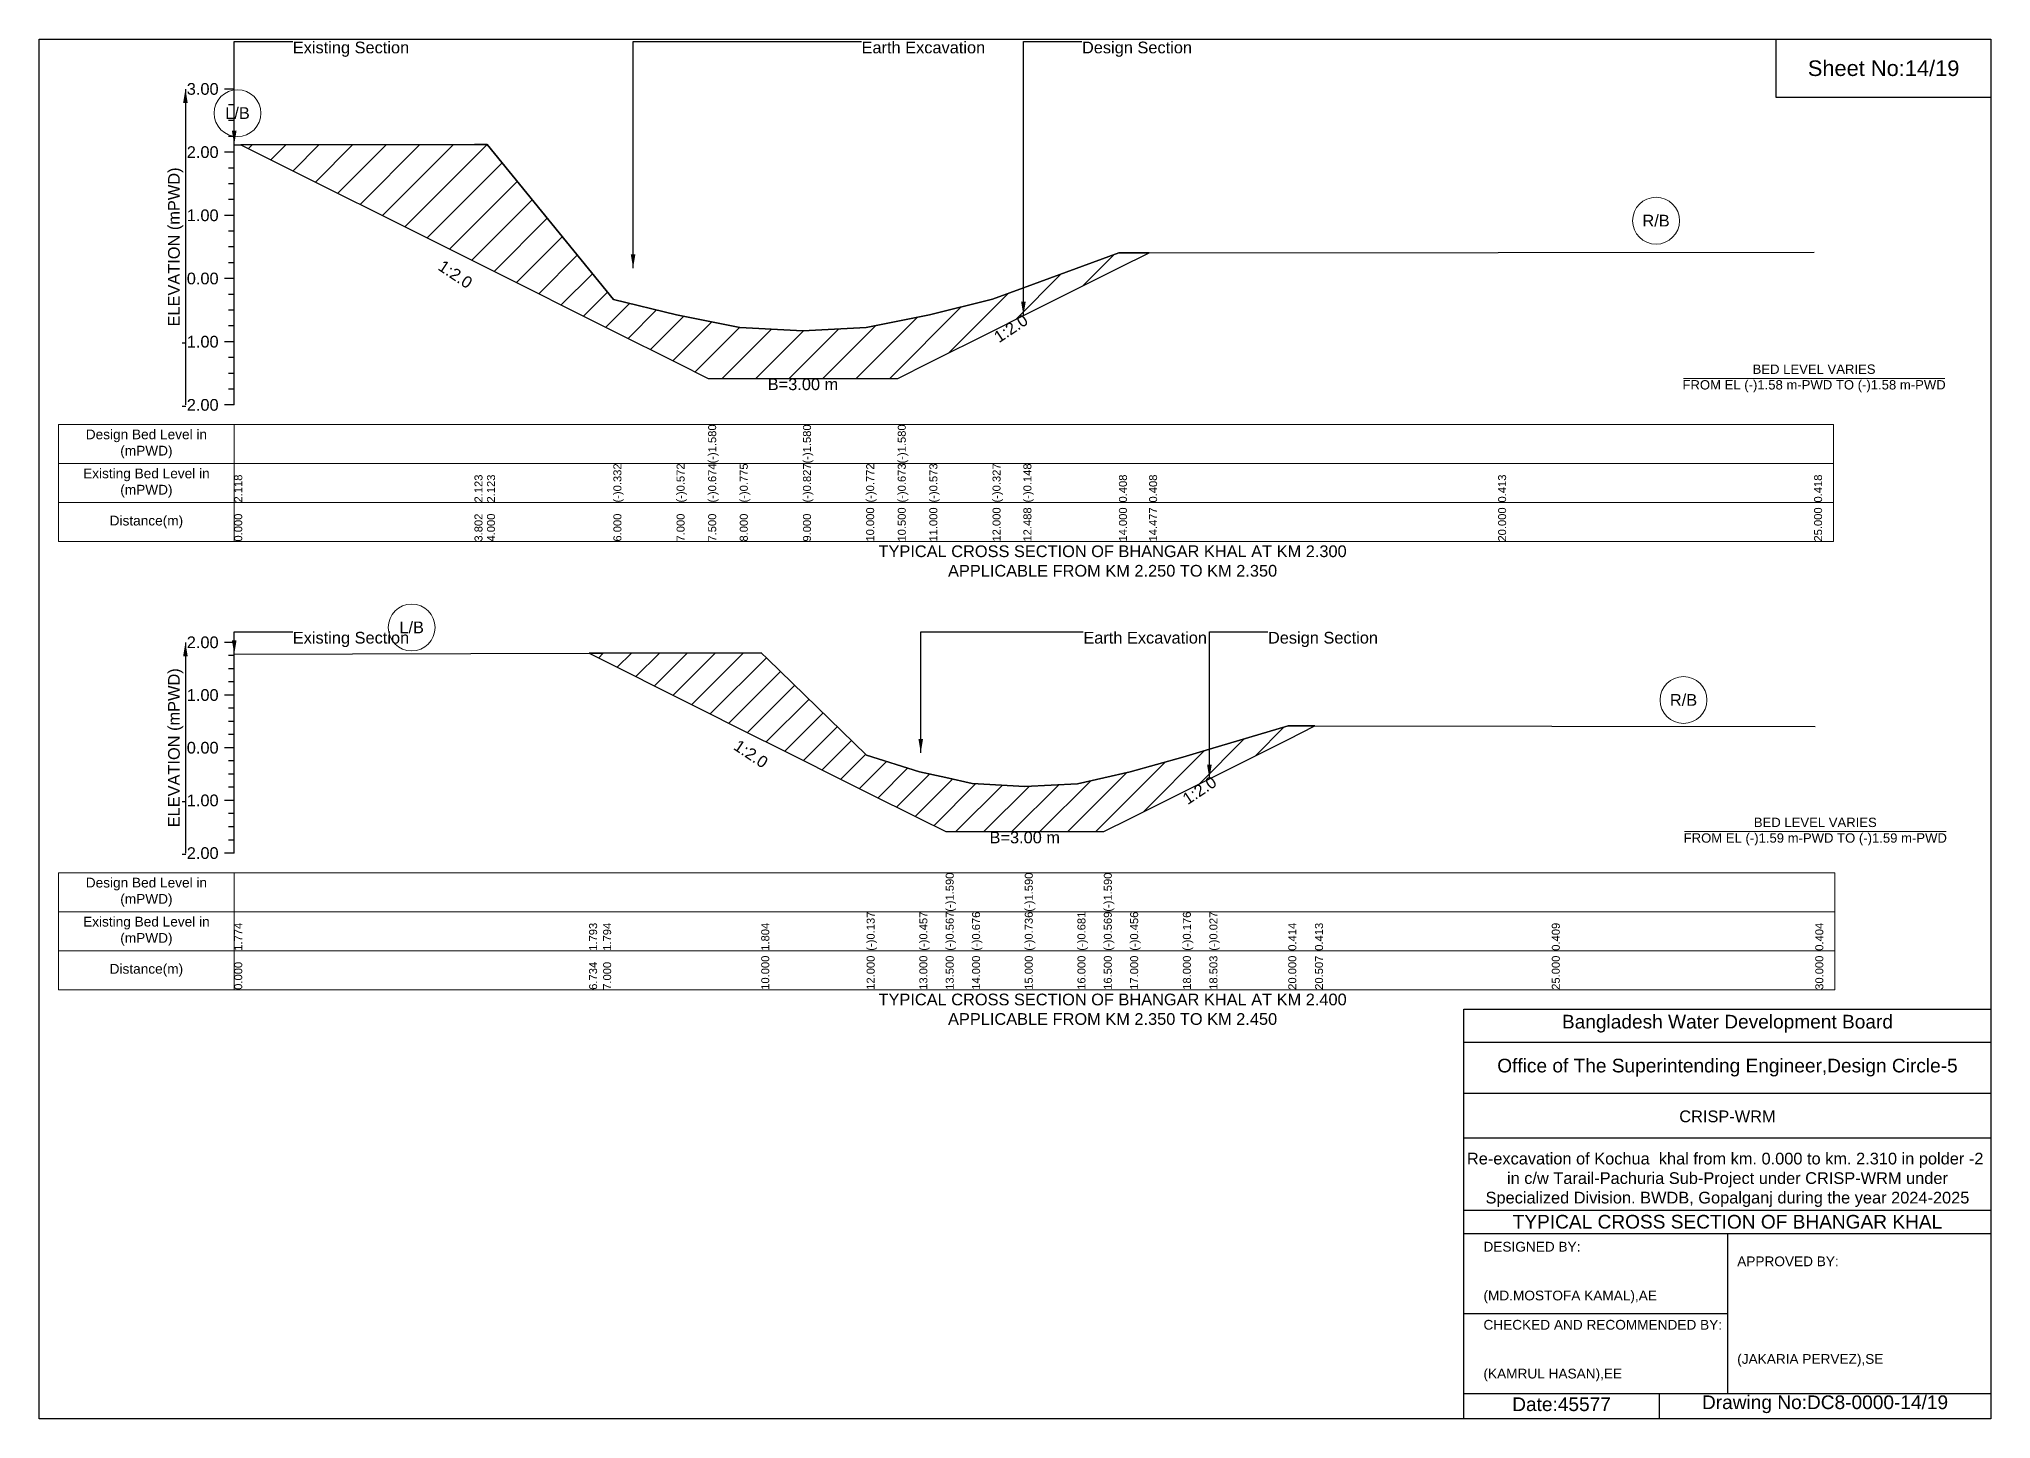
# Model space of a CAD drawing. Header units: inches. Extents: x 91000 to 288000, y -5656 to 0.
# Drawn here: x 230000 to 238000, y -5656 to 0 of the extents above; entities that cross this region are included whole.
import ezdxf

# ---------------------------------------------------------------- set-up
doc = ezdxf.new("R2010")
doc.units = ezdxf.units.IN
doc.header["$LTSCALE"] = 7
doc.header["$MEASUREMENT"] = 0
for name, color, linetype, lineweight in [('Cross section Data Border', 7, 'Continuous', 9), ('Cross Section Labels', 7, 'Continuous', 9), ('Existing_Bed_Level for Xsection', 7, 'Continuous', 25)]:
    doc.layers.add(name, color=color, linetype=linetype, lineweight=lineweight)
doc.styles.get("Standard").update_dxf_attribs({"font": 'arial.ttf'})
doc.dimstyles.get("Standard").update_dxf_attribs({"dimtxt": 0.18, "dimasz": 0.18, "dimexe": 0.18, "dimexo": 0.0625, "dimgap": 0.09, "dimtad": 0, "dimtih": 1, "dimtoh": 1, "dimdec": 4, "dimzin": 0, "dimdsep": 46, "dimtxsty": 'Standard', "dimcen": 0.09, "dimadec": 0, "dimazin": 0, "dimtfac": 1, "dimtdec": 4, "dimtofl": 0, "dimtmove": 0, "dimatfit": 3, "dimfxl": 1, "dimtolj": 1, "dimtzin": 0, "dimarcsym": 0})

msp = doc.modelspace()

# ---------------------------------------------------------------- hatches: boundary and pattern name
at = {"layer": 'Existing_Bed_Level for Xsection'}
h = msp.add_hatch(dxfattribs=at)
h.set_pattern_fill('ANSI31', color=256, scale=777, style=0)
h.paths.add_polyline_path([(230826.9, -433.2), (231784.7, -912.1), (231836, -937.8), (232354, -1196.8), (232613, -1326.3), (232742.5, -1391), (232872, -1391), (233131, -1391), (233390, -1391), (233519.5, -1391), (233649, -1326.3), (233908, -1196.8), (234034.5, -1133.5), (234426, -937.8), (234549.5, -876), (234426, -876.1), (234034.5, -1020), (233908, -1066.5), (233649, -1130.2), (233519.5, -1156), (233390, -1181.8), (233131, -1196), (232872, -1182.5), (232742.5, -1156.2), (232613, -1130), (232354, -1067.8), (231836, -431.9), (231784.7, -432)])
h = msp.add_hatch(dxfattribs=at)
h.set_pattern_fill('ANSI31', color=256, scale=648, style=0)
h.paths.add_polyline_path([(232254.4, -2517.7), (232312, -2546.5), (232960, -2870.5), (232985.2, -2883.1), (233392, -3086.5), (233608, -3194.5), (233716, -3248.5), (233824, -3248.5), (234040, -3248.5), (234256, -3248.5), (234364, -3248.5), (234472, -3194.5), (234688, -3086.5), (234796.8, -3032.1), (235120, -2870.5), (235229.5, -2815.7), (235120, -2815.6), (234796.8, -2911), (234688, -2943), (234472, -3003.5), (234364, -3027.8), (234256, -3052.1), (234040, -3064), (233824, -3051), (233716, -3027.4), (233608, -3003.7), (233392, -2934.6), (232985.2, -2539.8), (232960, -2515.4), (232312, -2517.5)])

# ---------------------------------------------------------------- linework, layer by layer
for points in [[(230000, 0), (238000, 0), (238000, -5656), (230000, -5656)], [(237120, 0), (238000, 0), (238000, -240), (237120, -240)]]:
    msp.add_lwpolyline(points, close=True)
for points in [[(235840, -5656), (235840, -3976), (238000, -3976)], [(235840, -4112), (238000, -4112)], [(235840, -4320), (238000, -4320)], [(235840, -4504), (238000, -4504)], [(235840, -4800), (238000, -4800)], [(235840, -4896), (238000, -4896)], [(236920, -4896), (236920, -5552)], [(235840, -5224), (236920, -5224)], [(235840, -5552), (238000, -5552)], [(236640, -5552), (236640, -5656)]]:
    msp.add_lwpolyline(points)
at = {"layer": 'Cross section Data Border'}
for points in [[(230080, -1579.8), (237355, -1579.8), (237355, -2059.8), (230080, -2059.8)], [(230080, -3417), (237360, -3417), (237360, -3897), (230080, -3897)]]:
    msp.add_lwpolyline(points, close=True, dxfattribs=at)
for points in [[(230800, -1579.8), (230800, -2059.8)], [(230080, -1739.8), (237355, -1739.8)], [(230080, -1899.8), (237355, -1899.8)], [(230800, -3417), (230800, -3897)], [(230080, -3577), (237360, -3577)], [(230080, -3737), (237360, -3737)]]:
    msp.add_lwpolyline(points, dxfattribs=at)
at = {"layer": 'Cross Section Labels'}
for points in [[(236739.2, -1391), (237810.8, -1391)], [(236744.2, -3248.5), (237815.8, -3248.5)]]:
    msp.add_lwpolyline(points, dxfattribs=at)
for centre in [(230813.4, -303.7), (236627.5, -744.7), (231527.2, -2411.8), (236740, -2709.2)]:
    msp.add_circle(centre, 96, dxfattribs=at)
at = {"layer": 'Existing_Bed_Level for Xsection'}
for points in [[(230800, -204.8), (230760, -204.8)], [(230800, -1499.8), (230800, -1240.8), (230800, -981.8), (230800, -722.8), (230800, -463.8), (230800, -204.8)], [(230800, -269.6), (230776, -269.6)], [(230800, -334.3), (230776, -334.3)], [(230800, -399.1), (230776, -399.1)], [(230800, -463.8), (230760, -463.8)], [(230800, -433.2), (230826.9, -433.2), (231784.7, -432), (231836, -431.9), (232354, -1067.8), (232613, -1130), (232742.5, -1156.2), (232742.5, -1156.2), (232872, -1182.5), (233131, -1196), (233131, -1196), (233390, -1181.8), (233519.5, -1156), (233519.5, -1156), (233649, -1130.2), (233908, -1066.5), (234034.5, -1020), (234426, -876.1), (234549.5, -876), (235980, -874.8), (237275, -873.5)], [(230800, -528.6), (230776, -528.6)], [(230800, -593.3), (230776, -593.3)], [(230800, -658.1), (230776, -658.1)], [(230800, -722.8), (230760, -722.8)], [(230800, -787.6), (230776, -787.6)], [(230800, -852.3), (230776, -852.3)], [(230800, -917.1), (230776, -917.1)], [(230800, -981.8), (230760, -981.8)], [(230800, -1046.6), (230776, -1046.6)], [(230800, -1111.3), (230776, -1111.3)], [(230800, -1176.1), (230776, -1176.1)], [(230800, -1240.8), (230760, -1240.8)], [(230800, -1305.6), (230776, -1305.6)], [(230800, -1370.3), (230776, -1370.3)], [(230800, -1435.1), (230776, -1435.1)], [(230800, -1499.8), (230760, -1499.8)], [(230800, -2473), (230760, -2473)], [(230800, -3337), (230800, -3121), (230800, -2905), (230800, -2689), (230800, -2473)], [(230800, -2527), (230776, -2527)], [(230800, -2521.8), (232254.4, -2517.7), (232312, -2517.5), (232960, -2515.4), (232985.2, -2539.8), (233392, -2934.6), (233608, -3003.7), (233716, -3027.4), (233716, -3027.4), (233824, -3051), (234040, -3064), (234040, -3064), (234256, -3052.1), (234364, -3027.8), (234364, -3027.8), (234472, -3003.5), (234688, -2943), (234796.8, -2911), (235120, -2815.6), (235229.5, -2815.7), (236200, -2816.7), (237280, -2817.8)], [(230800, -2581), (230776, -2581)], [(230800, -2635), (230776, -2635)], [(230800, -2689), (230760, -2689)], [(230800, -2743), (230776, -2743)], [(230800, -2797), (230776, -2797)], [(230800, -2851), (230776, -2851)], [(230800, -2905), (230760, -2905)], [(230800, -2959), (230776, -2959)], [(230800, -3013), (230776, -3013)], [(230800, -3067), (230776, -3067)], [(230800, -3121), (230760, -3121)], [(230800, -3175), (230776, -3175)], [(230800, -3229), (230776, -3229)], [(230800, -3337), (230760, -3337)], [(230800, -3283), (230776, -3283)]]:
    msp.add_lwpolyline(points, dxfattribs=at)
for points in [[(230826.9, -433.2), (230826.9, -433.2), (231784.7, -912.1), (231836, -937.8), (232354, -1196.8), (232613, -1326.3), (232742.5, -1391), (232742.5, -1391), (232872, -1391), (233131, -1391), (233131, -1391), (233390, -1391), (233519.5, -1391), (233519.5, -1391), (233649, -1326.3), (233908, -1196.8), (234034.5, -1133.5), (234426, -937.8), (234549.5, -876), (234426, -876.1), (234034.5, -1020), (233908, -1066.5), (233649, -1130.2), (233519.5, -1156), (233519.5, -1156), (233390, -1181.8), (233131, -1196), (233131, -1196), (232872, -1182.5), (232742.5, -1156.2), (232742.5, -1156.2), (232613, -1130), (232354, -1067.8), (231836, -431.9), (231784.7, -432), (230826.9, -433.2)], [(232254.4, -2517.7), (232254.4, -2517.7), (232312, -2546.5), (232960, -2870.5), (232985.2, -2883.1), (233392, -3086.5), (233608, -3194.5), (233716, -3248.5), (233716, -3248.5), (233824, -3248.5), (234040, -3248.5), (234040, -3248.5), (234256, -3248.5), (234364, -3248.5), (234364, -3248.5), (234472, -3194.5), (234688, -3086.5), (234796.8, -3032.1), (235120, -2870.5), (235229.5, -2815.7), (235229.5, -2815.7), (235229.5, -2815.7), (235120, -2815.6), (234796.8, -2911), (234688, -2943), (234472, -3003.5), (234364, -3027.8), (234364, -3027.8), (234256, -3052.1), (234040, -3064), (234040, -3064), (233824, -3051), (233716, -3027.4), (233716, -3027.4), (233608, -3003.7), (233392, -2934.6), (232985.2, -2539.8), (232960, -2515.4), (232312, -2517.5), (232254.4, -2517.7)]]:
    msp.add_lwpolyline(points, close=True, dxfattribs=at)

# ---------------------------------------------------------------- texts
at = {"attachment_point": 5}
for s, insert, char_height in [('Sheet No:14/19', (237560, -120), 64), ('Bangladesh Water Development Board', (236920, -4036), 56), ('Office of The Superintending Engineer,Design Circle-5', (236920, -4216), 56)]:
    msp.add_mtext(s, dxfattribs=dict(at, insert=insert, char_height=char_height))
for s, insert, char_height, width, attachment_point in [('CRISP-WRM', (236920, -4416), 48, 2240, 5), ('Re-excavation of Kochua  khal from km. 0.000 to km. 2.310 in polder -2  in c/w Tarail-Pachuria Sub-Project under CRISP-WRM under Specialized Division. BWDB, Gopalganj during the year 2024-2025', (236920, -4676), 48, 2160, 5), ('TYPICAL CROSS SECTION OF BHANGAR KHAL', (236920, -4848), 56, 2240, 5), ('DESIGNED BY:^J^J^J(MD.MOSTOFA KAMAL),AE', (235920, -5056), 40, 1120, 4), ('APPROVED BY:^J^J^J^J^J^J(JAKARIA PERVEZ),SE', (236960, -5216), 40, 1120, 4), ('CHECKED AND RECOMMENDED BY:^J^J^J(KAMRUL HASAN),EE', (235920, -5376), 40, 1120, 4), ('Date:45577', (236240, -5596), 56, 1120, 5), ('Drawing No:DC8-0000-14/19', (237320, -5596), 56, 1760, 5)]:
    msp.add_mtext(s, dxfattribs=dict(insert=insert, char_height=char_height, width=width, attachment_point=attachment_point))
at = {"layer": 'Cross section Data Border', "char_height": 40, "width": 640, "attachment_point": 5}
for s, insert in [('Design Bed Level in (mPWD)', (230440, -1659.8)), ('Existing Bed Level in (mPWD)', (230440, -1819.8)), ('Distance(m)', (230440, -1979.8)), ('Design Bed Level in (mPWD)', (230440, -3497)), ('Existing Bed Level in (mPWD)', (230440, -3657)), ('Distance(m)', (230440, -3817))]:
    msp.add_mtext(s, dxfattribs=dict(at, insert=insert))
at = {"layer": 'Cross Section Labels'}
for s, insert, char_height, attachment_point in [('Existing Section', (231040, -10.6), 48, 1), ('Earth Excavation', (233371, -10.6), 48, 1), ('Design Section', (234274.5, -10.6), 48, 1), ('L/B', (230813.4, -303.7), 48, 5), ('R/B', (236627.5, -744.7), 48, 5), ('BED LEVEL VARIES ^JFROM EL (-)1.58 m-PWD TO (-)1.58 m-PWD', (237275, -1391), 38.4, 5), ('B=3.00 m', (233131, -1391), 48, 2), ('TYPICAL CROSS SECTION OF BHANGAR KHAL AT KM 2.300^JAPPLICABLE FROM KM 2.250 TO KM 2.350', (234400, -2139.8), 48, 5), ('L/B', (231527.2, -2411.8), 48, 5), ('Existing Section', (231040, -2429.8), 48, 1), ('Earth Excavation', (234280, -2429.8), 48, 1), ('Design Section', (235036.8, -2429.8), 48, 1), ('R/B', (236740, -2709.2), 48, 5), ('BED LEVEL VARIES ^JFROM EL (-)1.59 m-PWD TO (-)1.59 m-PWD', (237280, -3248.5), 38.4, 5), ('B=3.00 m', (234040, -3248.5), 48, 2), ('TYPICAL CROSS SECTION OF BHANGAR KHAL AT KM 2.400^JAPPLICABLE FROM KM 2.350 TO KM 2.450', (234400, -3977), 48, 5)]:
    msp.add_mtext(s, dxfattribs=dict(at, insert=insert, char_height=char_height, attachment_point=attachment_point))
at = {"layer": 'Cross Section Labels', "char_height": 48, "attachment_point": 2}
for insert, rotation in [((231719.9, -944.5), 326.30993), ((233969.7, -1165.9), 33.69007), ((232931.2, -2910.1), 326.30993), ((234742.8, -3059.1), 33.69007)]:
    msp.add_mtext('1:2.0', dxfattribs=dict(at, insert=insert, rotation=rotation))
at = {"layer": 'Existing_Bed_Level for Xsection', "char_height": 48, "attachment_point": 6}
for s, insert in [('3.00', (230736, -204.8)), ('2.00', (230736, -463.8)), ('1.00', (230736, -722.8)), ('0.00', (230736, -981.8)), ('-1.00', (230736, -1240.8)), ('-2.00', (230736, -1499.8)), ('2.00', (230736, -2473)), ('1.00', (230736, -2689)), ('0.00', (230736, -2905)), ('-1.00', (230736, -3121)), ('-2.00', (230736, -3337))]:
    msp.add_mtext(s, dxfattribs=dict(at, insert=insert))
at = {"layer": 'Existing_Bed_Level for Xsection', "rotation": 90}
for s, insert, char_height, attachment_point in [('ELEVATION (mPWD)', (230560, -852.3), 48, 5), ('(-)1.580', (232742.5, -1739.8), 32.8, 1), ('(-)1.580', (233131, -1739.8), 32.8, 1), ('(-)1.580', (233519.5, -1739.8), 32.8, 1), ('(-)0.332', (232354, -1899.8), 32.8, 1), ('(-)0.572', (232613, -1899.8), 32.8, 1), ('(-)0.674', (232742.5, -1899.8), 32.8, 1), ('(-)0.775', (232872, -1899.8), 32.8, 1), ('(-)0.827', (233131, -1899.8), 32.8, 1), ('(-)0.772', (233390, -1899.8), 32.8, 1), ('(-)0.673', (233519.5, -1899.8), 32.8, 1), ('(-)0.573', (233649, -1899.8), 32.8, 1), ('(-)0.327', (233908, -1899.8), 32.8, 1), ('(-)0.148', (234034.5, -1899.8), 32.8, 1), ('2.118', (230800, -1899.8), 32.8, 1), ('2.123', (231784.7, -1899.8), 32.8, 1), ('2.123', (231836, -1899.8), 32.8, 1), ('0.408', (234426, -1899.8), 32.8, 1), ('0.408', (234549.5, -1899.8), 32.8, 1), ('0.413', (235980, -1899.8), 32.8, 1), ('0.418', (237275, -1899.8), 32.8, 1), ('0.000', (230800, -2059.8), 32.8, 1), ('3.802', (231784.7, -2059.8), 32.8, 1), ('4.000', (231836, -2059.8), 32.8, 1), ('6.000', (232354, -2059.8), 32.8, 1), ('7.000', (232613, -2059.8), 32.8, 1), ('7.500', (232742.5, -2059.8), 32.8, 1), ('8.000', (232872, -2059.8), 32.8, 1), ('9.000', (233131, -2059.8), 32.8, 1), ('10.000', (233390, -2059.8), 32.8, 1), ('10.500', (233519.5, -2059.8), 32.8, 1), ('11.000', (233649, -2059.8), 32.8, 1), ('12.000', (233908, -2059.8), 32.8, 1), ('12.488', (234034.5, -2059.8), 32.8, 1), ('14.000', (234426, -2059.8), 32.8, 1), ('14.477', (234549.5, -2059.8), 32.8, 1), ('20.000', (235980, -2059.8), 32.8, 1), ('25.000', (237275, -2059.8), 32.8, 1), ('ELEVATION (mPWD)', (230560, -2905), 48, 5), ('(-)1.590', (233716, -3577), 32.8, 1), ('(-)1.590', (234040, -3577), 32.8, 1), ('(-)1.590', (234364, -3577), 32.8, 1), ('(-)0.137', (233392, -3737), 32.8, 1), ('(-)0.457', (233608, -3737), 32.8, 1), ('(-)0.567', (233716, -3737), 32.8, 1), ('(-)0.676', (233824, -3737), 32.8, 1), ('(-)0.736', (234040, -3737), 32.8, 1), ('(-)0.681', (234256, -3737), 32.8, 1), ('(-)0.569', (234364, -3737), 32.8, 1), ('(-)0.456', (234472, -3737), 32.8, 1), ('(-)0.176', (234688, -3737), 32.8, 1), ('(-)0.027', (234796.8, -3737), 32.8, 1), ('1.774', (230800, -3737), 32.8, 1), ('1.793', (232254.4, -3737), 32.8, 1), ('1.794', (232312, -3737), 32.8, 1), ('1.804', (232960, -3737), 32.8, 1), ('0.414', (235120, -3737), 32.8, 1), ('0.413', (235229.5, -3737), 32.8, 1), ('0.409', (236200, -3737), 32.8, 1), ('0.404', (237280, -3737), 32.8, 1), ('10.000', (232960, -3897), 32.8, 1), ('12.000', (233392, -3897), 32.8, 1), ('13.000', (233608, -3897), 32.8, 1), ('13.500', (233716, -3897), 32.8, 1), ('14.000', (233824, -3897), 32.8, 1), ('15.000', (234040, -3897), 32.8, 1), ('16.000', (234256, -3897), 32.8, 1), ('16.500', (234364, -3897), 32.8, 1), ('17.000', (234472, -3897), 32.8, 1), ('18.000', (234688, -3897), 32.8, 1), ('18.503', (234796.8, -3897), 32.8, 1), ('20.000', (235120, -3897), 32.8, 1), ('20.507', (235229.5, -3897), 32.8, 1), ('25.000', (236200, -3897), 32.8, 1), ('30.000', (237280, -3897), 32.8, 1), ('0.000', (230800, -3897), 32.8, 1), ('6.734', (232254.4, -3897), 32.8, 1), ('7.000', (232312, -3897), 32.8, 1)]:
    msp.add_mtext(s, dxfattribs=dict(at, insert=insert, char_height=char_height, attachment_point=attachment_point))

# ---------------------------------------------------------------- leaders
at = {"layer": 'Cross Section Labels', "annotation_type": 0, "has_hookline": 1, "hookline_direction": 0}
for points, text_width in [([(230800, -433.2), (230800, -10.6), (231039.9, -10.6)], 467.2), ([(232434.7, -939.4), (232434.7, -10.6), (233370.9, -10.6)], 497), ([(234034.5, -1133.5), (234034.5, -10.6), (234274.4, -10.6)], 441.2), ([(230800, -2521.8), (230800, -2429.8), (231039.9, -2429.8)], 467.2), ([(233613.7, -2926.3), (233613.7, -2429.8), (234279.9, -2429.8)], 497), ([(234796.8, -3032.1), (234796.8, -2429.8), (235036.7, -2429.8)], 441.2)]:
    msp.add_leader(points, dimstyle='Standard', override={"dimasz": 57.6}, dxfattribs=dict(at, text_width=text_width))
at = {"layer": 'Existing_Bed_Level for Xsection'}
for points in [[(230600, -204.8), (230600, -1499.8)], [(230600, -2473), (230600, -3337)]]:
    msp.add_leader(points, dimstyle='Standard', override={"dimasz": 57.6}, dxfattribs=at)

doc.saveas('drawing.dxf')
